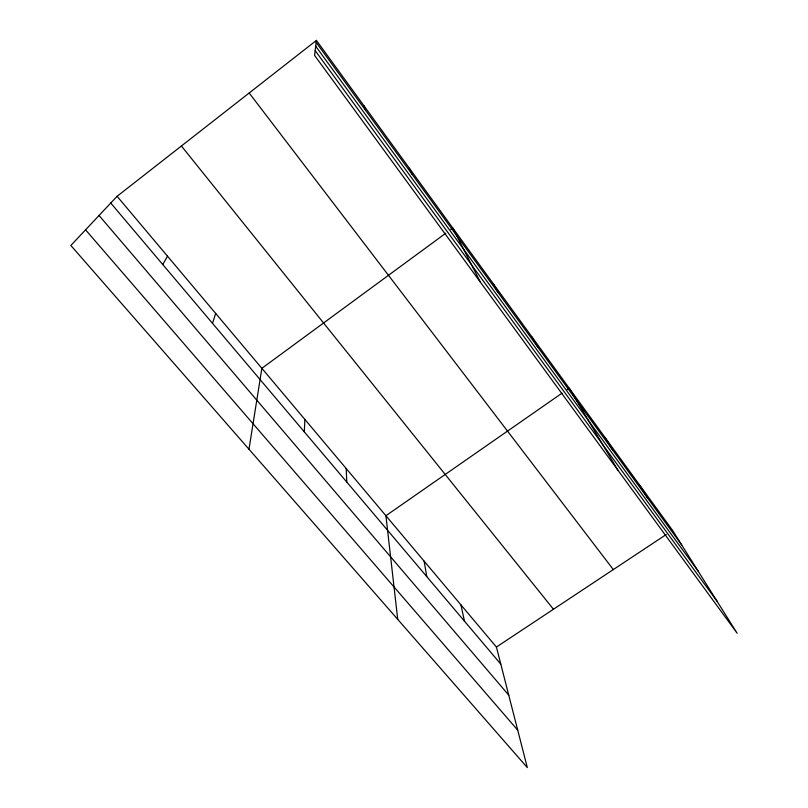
<?xml version="1.0" encoding="UTF-8"?>
<svg xmlns="http://www.w3.org/2000/svg" width="808" height="808" viewBox="0 0 808 808"><rect width="100%" height="100%" fill="white"/><g stroke="black" fill="none" stroke-linecap="round" stroke-linejoin="round"><path stroke-width="1.21" d="M304.323 431.866L304.869 419.423M316.423 40.4L314.585 55.398L737.149 633.26L672.529 530.341L316.423 40.4L117.099 196.293L70.852 245.481L527.321 767.6L496.415 647.046L117.099 196.293M248.985 449.228L261.863 368.327L445.774 233.209M212.504 323.331L215.686 313.443M162.782 264.549L167.478 256.156M450.793 229.512L452.803 228.038L480.305 282.022M562.004 393.183L385.911 515.726L397.728 619.372M567.145 389.608L569.196 388.173L617.878 470.155M496.415 647.046L666.297 534.472M85.567 229.826L517.726 730.169M99.051 215.483L508.747 695.143M110.747 203.04L500.788 664.115M181.416 145.996L553.46 609.242M249.167 93.001L613.322 569.579M315.171 50.601L717.019 601.192M316.18 42.44L681.639 544.855M315.706 46.228L698.233 571.276M639.401 484.76L647.804 498.334M604.98 437.411L612.615 449.965M531.967 336.956L537.855 347.188M493.203 283.618L498.092 292.526M409.363 168.266L411.939 174.084M363.954 105.787L365.176 109.807M460.944 604.899L464.489 621.2M424.139 561.156L426.776 576.619M346.188 468.519L346.784 482.063"/></g></svg>
